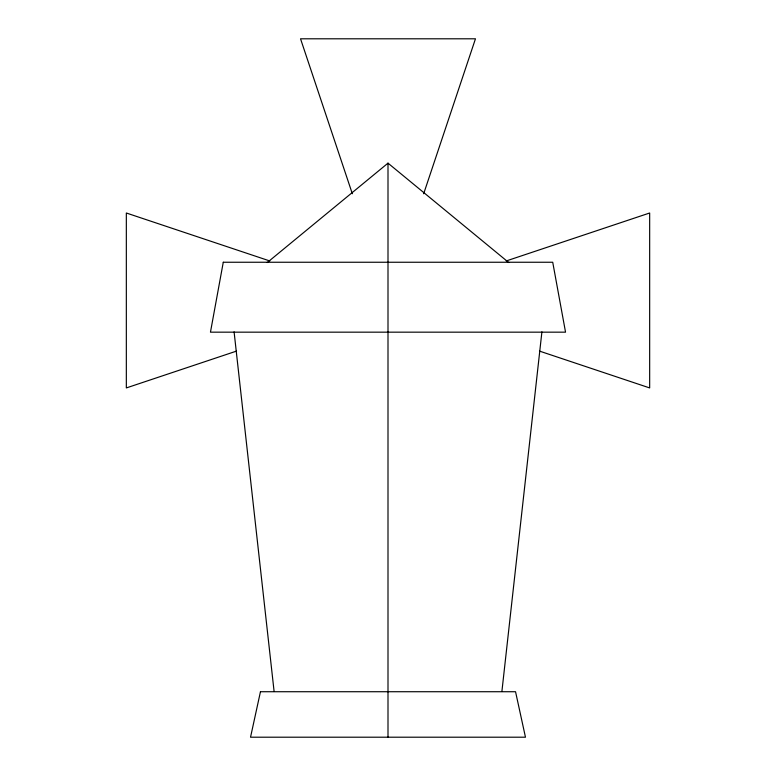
<?xml version="1.0" encoding="UTF-8"?>
<svg xmlns="http://www.w3.org/2000/svg" width="776" height="776" viewBox="0 0 776 776"><rect width="100%" height="100%" fill="white"/><g stroke="black" fill="none" stroke-linecap="round" stroke-linejoin="round"><path stroke-width="1.16" d="M501.897 691.494L541.91 331.856M423.677 193.738L475.465 38.8L300.535 38.8L352.323 193.738M267.254 262.54L388 163.144L508.746 262.54M236.505 351.101L126.333 387.932L126.333 213.002L269.786 260.959M506.214 260.959L649.667 213.002L649.667 387.932L539.495 351.101M234.09 331.856L274.103 691.494M388 163.144L388 691.241M388 691.726L388 737.2M223.275 262.249L210.461 332.167L565.539 332.167L552.725 262.249L223.275 262.249M260.455 691.726L250.532 737.2L525.468 737.2L515.545 691.726L260.455 691.726"/></g></svg>
